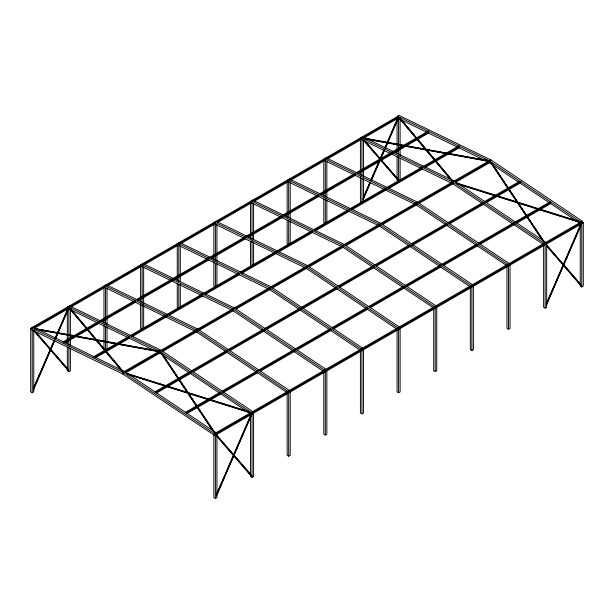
<?xml version="1.0" encoding="UTF-8"?>
<svg xmlns="http://www.w3.org/2000/svg" width="614" height="614" viewBox="0 0 614 614"><rect width="100%" height="100%" fill="white"/><g stroke="black" fill="none" stroke-linecap="round" stroke-linejoin="round"><path stroke-width="0.92" d="M123.115 372.406L122.992 374.087L214.585 435.433L214.708 433.745L216.235 432.862L124.642 371.524L123.115 372.406L214.708 433.745M287.859 393.129L287.981 391.44L289.509 390.558L197.915 329.219L196.388 330.102L196.265 331.79L287.06 392.592M324.491 371.977L324.614 370.288L326.141 369.405L234.548 308.067L233.028 308.949L324.614 370.288M434.405 308.52L434.528 306.831L436.055 305.949L344.462 244.61L342.934 245.493L434.528 306.831M544.311 245.063L544.434 243.374L545.961 242.499L454.368 181.153L452.84 182.036L544.434 243.374M123.698 373.151L123.736 372.736M252.131 413.061L251.963 412.923M581.658 222.974L581.895 222.283L581.857 222.698M33.778 387.35L54.178 340.248M54.93 338.498L67.77 308.842M33.333 389.153L54.477 340.302M55.613 337.685L68.077 308.903M33.394 389.307L54.539 340.455M55.298 338.713L68.515 308.182M33.317 390.235L54.846 340.517M55.605 338.774L68.446 309.118M216.581 493.978L250.957 414.603M216.888 494.04L251.256 414.665M216.573 495.061L251.702 413.943M216.496 495.997L252.001 414.005M363.511 196.979L369.927 182.151M370.687 180.409L383.903 149.877M385.039 147.26L397.88 117.604M363.058 198.782L369.858 183.087M371.363 179.595L378.922 162.15M380.81 157.79L384.211 149.939M385.339 147.322L397.803 118.54M363.12 198.936L370.296 182.366M371.048 180.623L379.36 161.428M380.112 159.686L384.272 150.092M385.4 147.475L398.24 117.819M363.043 199.865L370.603 182.419M371.731 179.81L380.043 160.615M380.795 158.873L384.571 150.154M385.331 148.404L398.171 118.748M546.314 303.615L580.683 224.24M546.614 303.669L580.99 224.294M546.299 304.697L581.427 223.58M546.23 305.626L581.734 223.634M31.406 327.914L122.992 372.337L123.115 374.164L31.521 329.741L31.406 327.914L399.292 115.516L490.885 159.932L489.358 160.814L397.765 116.399L397.887 118.226L456.954 146.869M33.755 330.286L33.755 391.847L32.227 392.722L30.7 391.847L30.7 328.39L32.227 327.508M67.333 307.238L68.86 306.355M105.501 285.203L103.973 286.086L105.501 286.968L105.501 317.277M140.606 264.933L142.133 264.051M178.774 242.898L177.246 243.781L178.774 244.664L178.774 274.972M215.407 221.746L213.879 222.629L213.879 259.568M252.047 200.594L250.52 201.476L252.047 202.359L252.047 239.299M323.793 159.172L325.32 158.289M361.953 137.137L360.426 138.02L361.953 138.902L361.953 175.842M397.066 116.867L398.593 115.985M33.501 327.653L68.515 307.437M70.142 306.501L105.147 286.285M106.775 285.349L141.788 265.133M143.415 264.197L179.234 243.512M180.048 243.044L215.061 222.828M216.688 221.892L251.694 201.676M253.321 200.74L289.148 180.055M289.962 179.587L324.967 159.371M326.594 158.435L361.608 138.227M363.235 137.283L398.24 117.074M34.323 328.252L69.328 308.036M70.955 307.1L105.147 287.36M107.588 285.947L141.788 266.207M144.229 264.795L179.234 244.587M180.861 243.643L215.061 223.903M217.502 222.491L251.694 202.75M254.135 201.338L289.148 181.13M290.775 180.186L324.967 160.446M327.408 159.034L361.608 139.294M364.048 137.881L399.054 117.673M63.104 341.921L98.931 321.237M99.744 320.769L135.564 300.085M136.377 299.617L172.204 278.933M173.018 278.464L208.023 258.256M208.837 257.78L245.477 236.628M246.291 236.16L281.296 215.951M282.924 215.007L318.75 194.331M319.564 193.855L354.57 173.647M356.197 172.703L392.024 152.026M392.837 151.551L428.656 130.874M64.033 342.458L99.046 322.243M100.673 321.306L135.679 301.09M137.306 300.154L173.133 279.47M173.946 279.002L208.952 258.786M210.579 257.849L245.592 237.633M247.219 236.697L318.866 195.336M320.493 194.392L355.498 174.184M357.125 173.24L392.952 152.556M393.766 152.088L428.772 131.88M64.846 343.057L99.046 323.317M101.487 321.905L135.679 302.165M138.119 300.753L173.133 280.544M174.76 279.6L208.952 259.86M211.393 258.448L245.592 238.708M248.033 237.296L283.039 217.087M284.666 216.143L318.866 196.403M321.306 194.991L355.498 175.251M357.939 173.846L392.952 153.63M394.579 152.694L428.772 132.946M92.821 357.194L129.462 336.042M130.275 335.574L165.281 315.366M166.095 314.89L202.735 293.738M203.549 293.269L238.554 273.061M240.181 272.117L276.008 251.441M276.822 250.965L311.828 230.757M313.455 229.813L385.914 187.984M386.728 187.508L421.734 167.3M422.555 166.831L459.188 145.679M67.333 347.017L67.333 370.695L68.86 371.577L70.387 370.695L70.387 348.906M94.564 357.264L129.577 337.048M131.204 336.111L167.023 315.427M167.837 314.959L202.85 294.751M204.477 293.807L239.483 273.598M241.11 272.654L276.937 251.97M277.751 251.502L312.756 231.294M314.383 230.35L349.389 210.142M351.024 209.197L386.029 188.989M387.657 188.045L422.662 167.837M424.297 166.893L459.303 146.685M95.377 357.862L129.577 338.122M132.018 336.71L167.023 316.502M169.464 315.089L202.85 295.818M205.291 294.405L239.483 274.665M241.924 273.253L276.937 253.045M278.564 252.108L312.756 232.361M315.197 230.956L349.389 211.208M351.837 209.804L386.843 189.588M388.47 188.651L422.662 168.904M425.111 167.499L459.303 147.759M123.353 372L159.993 350.847M160.807 350.379L195.812 330.171M197.439 329.227L233.266 308.55M234.08 308.074L269.086 287.866M270.713 286.922L305.718 266.714M307.353 265.77L343.172 245.093M343.986 244.625L378.991 224.409M380.626 223.473L416.445 202.789M417.259 202.321L452.265 182.105M453.078 181.637L489.719 160.484M122.992 372.337L124.519 371.455L32.926 327.032M195.536 331.445L104.794 287.436L104.672 285.61L196.265 330.033L197.792 329.15L106.199 284.727M125.095 372.069L160.922 351.385M161.735 350.916L196.741 330.708M197.554 330.232L233.374 309.556M235.008 308.612L270.828 287.928M271.641 287.459L307.461 266.783M308.282 266.307L343.287 246.099M344.914 245.155L380.734 224.478M381.555 224.003L417.374 203.326M418.188 202.85L453.193 182.642M454.82 181.706L490.647 161.022M125.908 372.667L160.922 352.459M162.549 351.515L197.554 331.307M198.368 330.839L233.374 310.623M235.822 309.218L270.828 289.002M272.455 288.066L307.461 267.85M309.095 266.913L343.287 247.166M345.728 245.761L380.734 225.545M382.368 224.609L417.374 204.393M419.001 203.457L453.193 183.716M455.642 182.304L490.647 162.088M154.697 391.978L189.703 371.769M191.338 370.825L227.157 350.149M227.971 349.673L262.976 329.465M264.611 328.521L300.43 307.844M301.244 307.376L336.249 287.16M337.884 286.224L373.703 265.54M374.517 265.071L409.523 244.856M411.15 243.919L446.977 223.235M447.79 222.767L483.609 202.083M484.423 201.615L519.436 181.399M155.626 392.515L191.445 371.831M192.266 371.363L227.272 351.154M228.899 350.21L301.359 308.382M302.172 307.906L337.178 287.697M338.805 286.753L374.632 266.077M375.446 265.601L410.451 245.393M412.078 244.449L447.092 224.24M448.719 223.304L484.538 202.62M485.352 202.152L521.179 181.468M156.44 393.113L191.445 372.905M193.08 371.969L227.272 352.221M229.713 350.817L264.718 330.601M266.353 329.664L301.359 309.448M302.986 308.512L337.178 288.772M339.626 287.36L374.632 267.144M376.259 266.207L411.265 245.991M412.078 245.523L447.092 225.315M449.532 223.903L484.538 203.687M486.165 202.75L521.179 182.542M185.228 412.424L220.234 392.216M221.861 391.272L257.688 370.595M258.502 370.119L294.321 349.443M295.134 348.975L330.148 328.759M331.775 327.822L367.594 307.138M368.408 306.67L403.421 286.454M405.048 285.518L440.867 264.834M441.681 264.365L476.694 244.149M478.321 243.213L514.141 222.529M514.954 222.061L549.967 201.845M186.157 412.961L221.163 392.753M222.79 391.809L257.803 371.6M259.43 370.656L294.436 350.448M296.063 349.504L331.076 329.296M332.704 328.352L367.709 308.144M369.336 307.2L440.982 265.839M442.61 264.903L477.623 244.687M478.436 244.218L515.069 223.066M515.883 222.598L550.896 202.382M186.971 413.567L221.163 393.82M222.79 392.883L257.803 372.667M260.244 371.263L295.25 351.047M296.877 350.11L331.076 330.37M333.517 328.958L367.709 309.218M370.15 307.806L405.163 287.59M406.79 286.654L440.982 266.913M443.423 265.501L477.623 245.761M480.064 244.349L515.069 224.141M516.696 223.197L550.896 203.457M214.946 433.346L251.579 412.194L252.507 412.731L252.507 413.798L216.688 434.482M252.392 411.725L287.406 391.509M289.033 390.573L324.852 369.889L325.781 370.426M325.666 369.421L360.679 349.205M398.939 327.116L433.952 306.9M434.766 306.432L471.399 285.28L472.327 285.817L472.327 286.892M472.212 284.812L543.858 243.443M545.485 242.507L581.312 221.823M215.875 433.883L582.241 222.36M215.407 435.027L216.934 434.144L216.934 497.601L215.407 498.484L213.879 497.601L213.879 434.144L215.407 435.027L215.407 498.484M323.793 370.695L325.32 371.57L326.848 370.695L326.848 434.152L325.32 435.027L323.793 434.152L323.793 372.583M397.066 328.39L398.593 329.273L400.121 328.39L400.121 391.847L398.593 392.722L397.066 391.847L397.066 330.286M543.613 243.781L545.14 244.664L546.667 243.781L546.667 307.238L545.14 308.121L543.613 307.238L543.613 245.677M583.3 222.629L581.773 223.511L581.773 286.968L583.3 286.086L583.3 222.629L581.773 221.746M253.321 413.329L289.148 392.645L289.148 391.578L288.219 391.041M289.962 392.177L325.781 371.493M326.594 371.025L361.608 350.817M399.868 328.72L434.881 308.512M471.514 287.36L435.694 308.036L435.694 306.969M473.141 286.416L544.787 245.055M581.42 223.903L545.6 244.587L545.6 243.512L544.672 242.975M252.047 477.331L253.574 476.449L253.574 412.992L252.047 413.874L252.047 477.331L250.52 476.449L250.52 412.992M288.68 456.179L290.207 455.296L290.207 391.847L288.68 392.722L288.68 456.179L287.152 455.296L287.152 393.735M361.953 413.874L363.48 412.999L363.48 349.543L361.953 350.417L361.953 413.874L360.426 412.999L360.426 350.487M435.226 371.577L436.754 370.695L436.754 307.238L435.226 308.121L435.226 371.577L433.699 370.695L433.699 307.238M471.867 350.425L473.394 349.543L473.394 286.086L471.867 286.968L471.867 350.425L470.339 349.543L470.339 287.981M508.499 329.273L510.027 328.39L510.027 264.933L508.499 265.816L508.499 329.273L506.972 328.39L506.972 265.877M364.869 138.181L487.439 160.423M366.55 138.802L488.176 160.868M365.844 138.787L367.732 139.125M369.62 139.47L445.043 153.155M447.875 153.669L487.47 160.853M368.469 139.57L403.352 145.902M405.24 146.247L445.787 153.6M447.667 153.945L488.214 161.298M35.136 328.551L157.714 350.786M36.825 329.165L158.45 351.231M36.119 329.15L38.007 329.495M39.887 329.833L115.317 343.518M118.149 344.032L157.744 351.216M38.743 329.941L73.626 336.265M75.514 336.61L116.054 343.97M117.942 344.308L158.481 351.668M456.394 182.949L579.163 221.431M457.1 183.509L579.869 221.992M457.269 183.647L495.46 195.62M497.279 196.188L538.209 209.013M540.028 209.589L579.132 221.846M458.881 184.492L579.839 222.406M126.668 373.32L249.438 411.794M127.374 373.88L250.144 412.355M127.543 374.018L165.734 385.983M167.553 386.559L208.476 399.384M210.295 399.952L249.399 412.209M129.155 374.862L250.105 412.769M458.666 147.698L489.481 162.641M362.659 136.669L454.245 181.084L452.725 181.967L361.132 137.551M361.255 139.378L451.988 183.379M326.019 157.821L417.612 202.236L416.085 203.119L324.491 158.704L324.614 160.53L353.718 174.645M355.429 175.474L414.496 204.117M289.386 178.973L380.972 223.389L379.452 224.271L287.859 179.848M287.981 181.683L378.715 225.683M252.745 200.126L344.339 244.541L342.812 245.423L251.218 201.001L251.341 202.827L341.223 246.421M216.113 221.278L307.706 265.693L306.179 266.576L214.585 222.153L214.708 223.98L273.767 252.63M275.479 253.459L304.582 267.574M179.472 242.423L271.066 286.845L269.538 287.728L177.945 243.305M178.068 245.132L267.95 288.726M142.839 263.575L234.433 307.998L232.906 308.88L141.312 264.457M141.435 266.284L233.028 310.707M69.566 305.879L161.16 350.302L159.632 351.185L68.039 306.762M68.162 308.589L127.221 337.232M128.932 338.061L158.044 352.183M581.742 222.552L582.11 222.767L581.435 222.491M581.773 286.968L580.245 286.086L580.245 222.629M508.039 264.127L508.968 264.665L508.968 265.739M251.579 200.671L252.507 201.208M105.032 285.28L105.961 285.817M30.7 328.39L32.227 329.273L32.227 392.722M489.358 162.572L549.093 202.574M550.681 203.641L580.153 223.381M452.725 183.724L542.722 243.996M416.085 204.876L506.88 265.685M379.452 226.029L471.038 287.367M342.812 247.181L433.607 307.99M306.179 268.333L365.906 308.335M367.502 309.402L396.176 328.605M269.538 289.486L360.334 350.287M232.906 310.638L292.64 350.64M294.229 351.707L322.903 370.91M196.388 330.102L287.981 391.44M159.632 352.943L219.367 392.945M220.956 394.011L250.428 413.744M546.092 244.395L581.489 285.272M546.345 244.902L581.12 285.057M546.406 245.523L581.182 285.679M546.667 246.03L581.435 286.185M364.156 140.076L380.296 158.719M381.54 160.147L398.309 179.511M364.409 140.575L379.928 158.504M381.171 159.939L397.941 179.296M363.849 140.483L398.002 179.917M363.48 140.268L398.256 180.424M216.366 434.766L251.763 475.635M216.619 435.272L251.395 475.42M216.681 435.894L251.456 476.05M216.934 436.401L251.709 476.548M35.044 331.153L68.576 369.874M34.683 330.946L68.208 369.666M34.123 330.854L68.269 370.288M33.755 330.639L68.53 370.795M399.43 117.32L452.556 180.7M400.059 118.487L452.572 181.145M398.348 116.706L451.467 180.094M398.363 117.151L450.876 179.802M70.318 308.412L122.831 371.071M70.334 308.857L122.838 371.508M68.615 307.077L121.741 370.457M68.63 307.514L121.756 370.902M491.484 162.618L544.326 241.931M491.469 163.017L526.344 215.368M527.403 216.957L543.252 240.749M489.949 161.144L543.321 241.256M489.934 161.551L542.246 240.074M161.758 352.981L214.601 432.302M161.743 353.38L214.056 431.911M160.223 351.515L213.595 431.627M160.208 351.914L212.521 430.445M196.265 330.033L196.388 331.859M453.301 182.281L453.316 182.719M123.575 372.644L123.591 373.089M545.14 244.664L545.14 308.121M400.121 118.763L400.121 155.703M400.121 158.542L400.121 180.324M398.593 117.75L398.593 154.69M398.593 156.585L398.593 181.207L397.066 180.324L397.066 156.647M398.593 329.273L398.593 392.722M398.125 116.069L398.125 117.136M397.066 118.763L397.066 149.072M397.066 150.967L397.066 153.807M363.48 139.915L363.48 176.855M363.48 178.751L363.48 201.476M361.953 178.682L361.953 202.359L360.426 201.476L360.426 176.855M360.426 139.915L360.426 174.959M326.848 161.068L326.848 197.056M326.848 199.895L326.848 222.629M325.32 160.054L325.32 196.994M325.32 198.882L325.32 223.511L323.793 222.629L323.793 198.951M325.32 371.57L325.32 435.027M323.793 160.124L323.793 196.112M290.207 182.22L290.207 210.633M290.207 212.528L290.207 219.16M290.207 221.048L290.207 243.781M288.68 181.207L288.68 217.195M288.68 220.986L288.68 244.664L287.152 243.781L287.152 220.104M287.152 181.268L287.152 212.528M287.152 214.424L287.152 217.264M253.574 203.372L253.574 239.36M253.574 242.2L253.574 264.933M252.047 241.187L252.047 265.816L250.52 264.933L250.52 241.256M250.52 203.372L250.52 238.416M216.934 224.524L216.934 261.457M216.934 263.352L216.934 286.086M215.407 223.511L215.407 260.443M215.407 263.291L215.407 286.968L213.879 286.086L213.879 261.457M180.301 245.677L180.301 281.665M180.301 284.505L180.301 307.238M178.774 276.86L178.774 281.596M178.774 284.443L178.774 308.121L177.246 307.238L177.246 283.561M177.246 245.677L177.246 280.721M143.661 266.829L143.661 295.242M143.661 297.138L143.661 303.761M143.661 305.657L143.661 328.39M142.133 265.816L142.133 302.748M142.133 304.644L142.133 329.273L140.606 328.39L140.606 303.761M140.606 265.877L140.606 297.138M140.606 299.026L140.606 301.873M107.028 287.981L107.028 324.913M107.028 326.809L107.028 349.543M105.501 319.165L105.501 323.9M105.501 326.748L105.501 350.425L103.973 349.543L103.973 324.913M103.973 287.981L103.973 323.018M70.387 309.134L70.387 337.546M70.387 339.435L70.387 346.066M68.86 308.121L68.86 345.053M68.86 346.948L68.86 371.577M68.4 306.432L68.4 307.507M67.333 309.134L67.333 339.435M67.333 341.33L67.333 344.17M215.176 434.006L215.637 434.29L215.176 434.006M215.376 433.837L215.437 434.459L215.376 433.837M161.275 350.371L159.755 351.254L251.341 412.593L252.868 411.71L161.275 350.371M271.188 286.915L269.661 287.797L361.255 349.136L362.782 348.253L271.188 286.915M307.821 265.762L306.294 266.645L397.887 327.983L399.415 327.101L307.821 265.762M381.094 223.458L379.567 224.34L471.161 285.679L472.688 284.804L381.094 223.458M417.735 202.305L416.208 203.188L507.801 264.527L509.328 263.652L417.735 202.305M491.008 160.001L489.481 160.883L581.074 222.23L582.594 221.347L491.008 160.001M398.125 327.584L361.493 348.737L362.421 349.274L362.421 350.341L399.054 329.188L399.054 328.122L398.125 327.584"/></g></svg>
